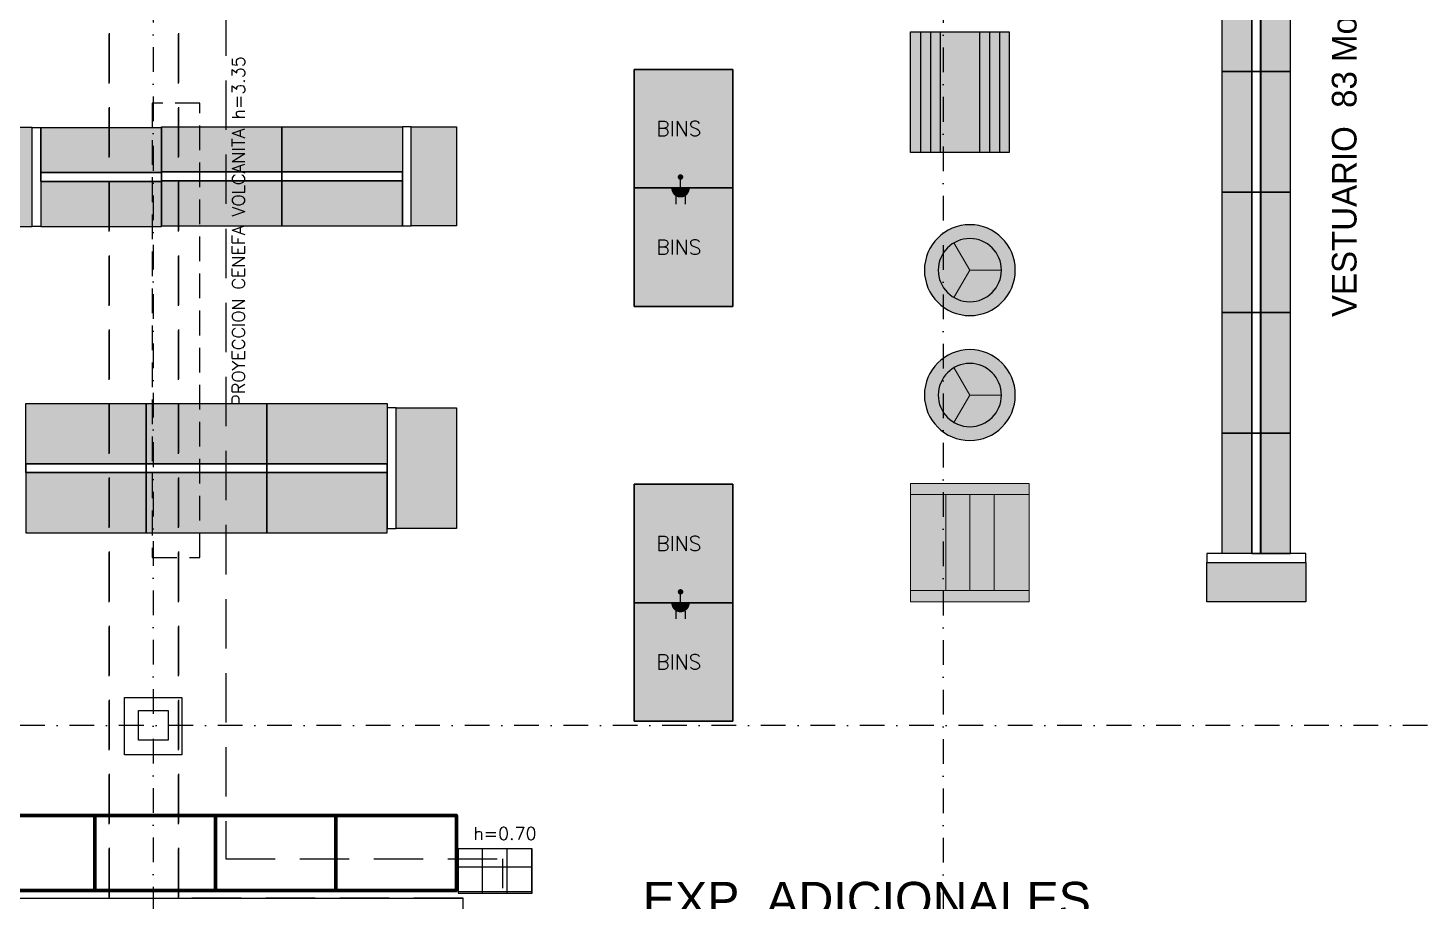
# Model space of a CAD drawing. Header units: millimetres. Extents: x 340 to 1003762, y 22 to 362022.
# Drawn here: x 570951 to 585060, y 249279 to 258121 of the extents above; entities that cross this region are included whole.
import ezdxf
from ezdxf.enums import TextEntityAlignment as Align

# ---------------------------------------------------------------- set-up
doc = ezdxf.new("R2010")
doc.units = ezdxf.units.MM
for name, pattern in [('LSBB_P_002 - PLANTA 1° NIVEL SALA DE VENTAS$0$CENTER2', [1.125, 0.75, -0.125, 0.125, -0.125]), ('LSBB_P_002 - PLANTA 1° NIVEL SALA DE VENTAS$0$DASHDOT2', [0.5, 0.25, -0.125, 0, -0.125]), ('LSBB_P_002 - PLANTA 1° NIVEL SALA DE VENTAS$0$HIDDEN', [0.375, 0.25, -0.125]), ('LSBB_P_002 - PLANTA 1° NIVEL SALA DE VENTAS$0$HIDDEN2', [0.1875, 0.125, -0.0625]), ('LSBB_P_002 - PLANTA 1° NIVEL SALA DE VENTAS$0$LVIÑ-A-002_REV P_ SALA DE VENTAS  (14_02_14)$0$CONTINUOS', [0])]:
    doc.linetypes.add(name, pattern=pattern)
for name, color, linetype in [('A-DEMOLICION SV', 40, 'Continuous'), ('LSBB_P_002 - PLANTA 1° NIVEL SALA DE VENTAS$0$A-GONDOLAS', 1, 'Continuous'), ('LSBB_P_002 - PLANTA 1° NIVEL SALA DE VENTAS$0$A-LAYOUT', 7, 'Continuous'), ('LSBB_P_002 - PLANTA 1° NIVEL SALA DE VENTAS$0$A-SALA-HATCH-ELECTRO', 154, 'Continuous'), ('LSBB_P_002 - PLANTA 1° NIVEL SALA DE VENTAS$0$A-SALA-MUEB-ESPC', 1, 'Continuous'), ('LSBB_P_002 - PLANTA 1° NIVEL SALA DE VENTAS$0$A-TEXTO SV', 2, 'LSBB_P_002 - PLANTA 1° NIVEL SALA DE VENTAS$0$DASHDOT2'), ('LSBB_P_002 - PLANTA 1° NIVEL SALA DE VENTAS$0$A-Textos', 2, 'Continuous'), ('LSBB_P_002 - PLANTA 1° NIVEL SALA DE VENTAS$0$CENEFA', 6, 'LSBB_P_002 - PLANTA 1° NIVEL SALA DE VENTAS$0$HIDDEN'), ('LSBB_P_002 - PLANTA 1° NIVEL SALA DE VENTAS$0$EJES', 8, 'LSBB_P_002 - PLANTA 1° NIVEL SALA DE VENTAS$0$DASHDOT2'), ('LSBB_P_002 - PLANTA 1° NIVEL SALA DE VENTAS$0$ESTRUCTURA', 5, 'Continuous'), ('LSBB_P_002 - PLANTA 1° NIVEL SALA DE VENTAS$0$FARMACIA', 4, 'Continuous'), ('LSBB_P_002 - PLANTA 1° NIVEL SALA DE VENTAS$0$LAYOUT$0$A-GONDOLAS DELGADO', 8, 'Continuous'), ('LSBB_P_002 - PLANTA 1° NIVEL SALA DE VENTAS$0$LAYOUT$0$A-ILUMINACION_ENCHUFE', 2, 'Continuous'), ('LSBB_P_002 - PLANTA 1° NIVEL SALA DE VENTAS$0$LAYOUT$0$A-SALA-HATCH-CAMPAÑA', 252, 'Continuous'), ('LSBB_P_002 - PLANTA 1° NIVEL SALA DE VENTAS$0$LETREROSEXTERIORES', 4, 'Continuous'), ('LSBB_P_002 - PLANTA 1° NIVEL SALA DE VENTAS$0$LINEA', 250, 'Continuous'), ('LSBB_P_002 - PLANTA 1° NIVEL SALA DE VENTAS$0$LINEAS050', 4, 'Continuous'), ('LSBB_P_002 - PLANTA 1° NIVEL SALA DE VENTAS$0$MUEBLE', 8, 'Continuous'), ('LSBB_P_002 - PLANTA 1° NIVEL SALA DE VENTAS$0$MUEBLES', 8, 'Continuous'), ('LSBB_P_002 - PLANTA 1° NIVEL SALA DE VENTAS$0$PROYECCIONES', 6, 'LSBB_P_002 - PLANTA 1° NIVEL SALA DE VENTAS$0$HIDDEN'), ('LSBB_P_002 - PLANTA 1° NIVEL SALA DE VENTAS$0$PUERTAS', 2, 'Continuous'), ('LSBB_P_002 - PLANTA 1° NIVEL SALA DE VENTAS$0$TABIQUE', 3, 'Continuous'), ('LSBB_P_002 - PLANTA 1° NIVEL SALA DE VENTAS$0$TEXTO LAYOUT', 2, 'Continuous'), ('LSBB_P_002 - PLANTA 1° NIVEL SALA DE VENTAS$0$TEXTOS', 7, 'Continuous'), ('LSBB_P_002 - PLANTA 1° NIVEL SALA DE VENTAS$0$VENT', 5, 'Continuous'), ('LSBB_P_002 - PLANTA 1° NIVEL SALA DE VENTAS$0$ZOCALOS-HORM', 8, 'Continuous')]:
    doc.layers.add(name, color=color, linetype=linetype)
doc.layers.add('LSBB_P_002 - PLANTA 1° NIVEL SALA DE VENTAS$0$A-SALA-HATCH-VESTUARIO', color=7, linetype='Continuous', true_color=0x7a005c)
doc.styles.add('LSBB_P_002 - PLANTA 1° NIVEL SALA DE VENTAS$0$ARQ', font='arial.ttf')
doc.styles.add('LSBB_P_002 - PLANTA 1° NIVEL SALA DE VENTAS$0$LAYOUT$0$ARQ', font='SIMPLEX.shx')
doc.styles.add('LSBB_P_002 - PLANTA 1° NIVEL SALA DE VENTAS$0$R020', font='ROMANS.SHX', dxfattribs={"width": 0.8})
doc.styles.add('LSBB_P_002 - PLANTA 1° NIVEL SALA DE VENTAS$0$REF-LAYOUT N+0.00 E 03$0$REF-LAYOUT N+0.00 E 02$0$Walmart_CENTURY GOTHIC', font='GOTHIC.TTF')
doc.styles.add('LSBB_P_002 - PLANTA 1° NIVEL SALA DE VENTAS$0$REF-LAYOUT-19$0$REF-LAYOUT-13$0$ROMANS', font='romans', dxfattribs={"height": 52})
doc.styles.add('LSBB_P_002 - PLANTA 1° NIVEL SALA DE VENTAS$0$ROMANS', font='romans')

# ---------------------------------------------------------------- blocks, each defined once
blk = doc.blocks.new('LSBB_P_002 - PLANTA 1° NIVEL SALA DE VENTAS$0$Fasa Propuesta')
at = {"color": 4}
blk.add_line((-9.799, -4.823), (-7.812, -4.823), dxfattribs=at)
at = {"color": 2}
for p, q in [((-3.05, -5.15), (-3.05, -5.45)), ((-3.03, -5.15), (-3.03, -5.45))]:
    blk.add_line(p, q, dxfattribs=at)
at = {"color": 4}
blk.add_lwpolyline([(-9.685, -4.711), (-9.799, -4.823), (-9.687, -4.937)], dxfattribs=at)
at = {"color": 2}
for points in [[(-5.208, -5.171), (-3.064, -5.171), (-3.064, -5.228), (-5.208, -5.228)], [(-5.208, -5.235), (-3.064, -5.235), (-3.064, -5.291), (-5.208, -5.291)], [(-5.208, -5.298), (-3.064, -5.298), (-3.064, -5.354), (-5.208, -5.354)]]:
    blk.add_lwpolyline(points, close=True, dxfattribs=at)
at = {"layer": 'LSBB_P_002 - PLANTA 1° NIVEL SALA DE VENTAS$0$CENEFA', "linetype": 'LSBB_P_002 - PLANTA 1° NIVEL SALA DE VENTAS$0$HIDDEN', "ltscale": 0.5}
blk.add_line((-2.879, -4.047), (-2.879, -5.05), dxfattribs=at)
at = {"layer": 'LSBB_P_002 - PLANTA 1° NIVEL SALA DE VENTAS$0$FARMACIA', "color": 8, "linetype": 'LSBB_P_002 - PLANTA 1° NIVEL SALA DE VENTAS$0$HIDDEN', "ltscale": 0.3}
for p, q in [((-1.158, -2.4), (-1.158, -3.309)), ((-0.158, -2.4), (-1.158, -2.4)), ((-0.158, -2.4), (-0.158, -3.617)), ((-0.158, -2.65), (-1.158, -2.65)), ((-0.158, -2.9), (-1.158, -2.9)), ((-0.158, -3.15), (-1.158, -3.15)), ((-1.098, -3.4), (-1.158, -3.4)), ((-0.158, -3.4), (-0.863, -3.4))]:
    blk.add_line(p, q, dxfattribs=at)
at = {"layer": 'LSBB_P_002 - PLANTA 1° NIVEL SALA DE VENTAS$0$FARMACIA', "linetype": 'Continuous'}
for p, q in [((-2.258, -3.15), (-1.258, -3.15)), ((-2.258, -5.05), (-2.258, -3.15)), ((-1.258, -3.15), (-1.258, -4.15)), ((-1.158, -3.382), (-1.158, -4.15)), ((-2.258, -3.4), (-1.258, -3.4)), ((-2.258, -3.65), (-1.258, -3.65)), ((-0.287, -3.65), (-1.158, -3.65)), ((-0.158, -3.69), (-0.158, -5.05)), ((-2.258, -3.9), (-1.258, -3.9)), ((-0.158, -3.9), (-1.158, -3.9)), ((-2.258, -4.15), (-1.206, -4.15)), ((-0.158, -4.15), (-1.206, -4.15)), ((-0.158, -5.05), (-2.258, -5.05))]:
    blk.add_line(p, q, dxfattribs=at)
for points in [[(-1.758, -3.15), (-1.758, -4.623), (-0.665, -4.623), (-0.665, -3.986)], [(-1.246, -3.282), (-0.043, -3.653)], [(-1.241, -3.356), (-0.057, -3.721)], [(-0.665, -3.986), (-0.912, -4.111)], [(-0.665, -3.986), (-0.415, -4.111)], [(-1.206, -4.15), (-2.258, -5.05)], [(-1.206, -4.15), (-0.158, -5.05)], [(-1.206, -4.15), (-1.206, -5.05)]]:
    blk.add_lwpolyline(points, dxfattribs=at)
at = {"layer": 'LSBB_P_002 - PLANTA 1° NIVEL SALA DE VENTAS$0$LETREROSEXTERIORES', "color": 8, "linetype": 'LSBB_P_002 - PLANTA 1° NIVEL SALA DE VENTAS$0$HIDDEN2', "ltscale": 0.4}
for p, q in [((-12.92, -1.853), (-13.12, -1.853)), ((-13.12, -1.853), (-13.12, -5.75)), ((-3.03, -5.45), (-2.79, -5.45)), ((-12.92, -5.55), (-13.12, -5.75)), ((-5.25, -5.55), (-5.25, -5.75)), ((-2.72, -5.55), (-3.03, -5.55)), ((-5.25, -5.75), (-13.12, -5.75))]:
    blk.add_line(p, q, dxfattribs=at)
at = {"layer": 'LSBB_P_002 - PLANTA 1° NIVEL SALA DE VENTAS$0$LINEA'}
for p, q in [((-4.855, -0.25), (-4.855, 0)), ((-5.15, -3.15), (-5.15, -2.25)), ((-5.25, -3.15), (-5.15, -3.15)), ((-2.529, -3.15), (-3.529, -3.15)), ((-3.529, -3.15), (-3.529, -3.45)), ((-4.4, -3.45), (-5.15, -3.45))]:
    blk.add_line(p, q, dxfattribs=at)
blk.add_arc((-5.129, -3.525), 0.729, 273.1402, 1.9642, dxfattribs=at)
at = {"layer": 'LSBB_P_002 - PLANTA 1° NIVEL SALA DE VENTAS$0$MUEBLE', "color": 4}
for p, q in [((-6.529, 0), (-12.529, 0)), ((-12.529, -0.25), (-12.529, 0)), ((-12.529, -1.15), (-12.529, 0)), ((-5.449, 0), (-6.529, 0))]:
    blk.add_line(p, q, dxfattribs=at)
at = {"layer": 'LSBB_P_002 - PLANTA 1° NIVEL SALA DE VENTAS$0$MUEBLE', "color": 4, "linetype": 'LSBB_P_002 - PLANTA 1° NIVEL SALA DE VENTAS$0$HIDDEN', "ltscale": 0.5}
blk.add_line((-5.555, 0), (-4.855, 0), dxfattribs=at)
at = {"layer": 'LSBB_P_002 - PLANTA 1° NIVEL SALA DE VENTAS$0$MUEBLES', "color": 4}
for p, q in [((-1.529, -0.4), (-0.4, -0.4)), ((-1.529, -0.4), (-1.529, -2.15)), ((-0.4, -3.543), (-0.4, -0.4)), ((-1.929, -2.15), (-1.529, -2.15))]:
    blk.add_line(p, q, dxfattribs=at)
at = {"layer": 'LSBB_P_002 - PLANTA 1° NIVEL SALA DE VENTAS$0$PROYECCIONES', "color": 6, "linetype": 'LSBB_P_002 - PLANTA 1° NIVEL SALA DE VENTAS$0$HIDDEN2', "ltscale": 0.4}
for p, q in [((-12.92, -1.85), (-12.92, -5.55)), ((-12.92, -4.012), (-12.92, -1.85)), ((-12.821, -3.998), (-12.821, -1.85)), ((-5.25, -5.15), (-11.52, -5.15)), ((-5.25, -5.55), (-12.92, -5.55))]:
    blk.add_line(p, q, dxfattribs=at)
at = {"layer": 'LSBB_P_002 - PLANTA 1° NIVEL SALA DE VENTAS$0$PROYECCIONES', "linetype": 'LSBB_P_002 - PLANTA 1° NIVEL SALA DE VENTAS$0$HIDDEN2', "ltscale": 0.4}
for p, q in [((-11.543, -5.171), (-9.425, -5.171)), ((-9.425, -5.171), (-9.425, -5.228)), ((-9.425, -5.228), (-11.543, -5.228)), ((-9.475, -5.23), (-7.325, -5.23)), ((-9.475, -5.287), (-9.475, -5.23)), ((-7.325, -5.287), (-9.475, -5.287)), ((-7.375, -5.29), (-5.225, -5.29)), ((-7.375, -5.347), (-7.375, -5.29)), ((-5.225, -5.347), (-7.375, -5.347)), ((-7.325, -5.23), (-7.325, -5.287)), ((-5.225, -5.29), (-5.225, -5.347))]:
    blk.add_line(p, q, dxfattribs=at)
at = {"layer": 'LSBB_P_002 - PLANTA 1° NIVEL SALA DE VENTAS$0$PROYECCIONES', "linetype": 'LSBB_P_002 - PLANTA 1° NIVEL SALA DE VENTAS$0$CENTER2', "ltscale": 5}
blk.add_line((-3.13, -5.2), (-11.52, -5.2), dxfattribs=at)
at = {"layer": 'LSBB_P_002 - PLANTA 1° NIVEL SALA DE VENTAS$0$PROYECCIONES', "color": 6, "linetype": 'LSBB_P_002 - PLANTA 1° NIVEL SALA DE VENTAS$0$HIDDEN2', "ltscale": 0.4}
for radius, start, end in [(1.32, 183.6517, 267.7788), (1.22, 183.1306, 267.7077)]:
    blk.add_arc((-11.603, -3.93), radius, start, end, dxfattribs=at)
at = {"layer": 'LSBB_P_002 - PLANTA 1° NIVEL SALA DE VENTAS$0$PUERTAS', "color": 2}
for points in [[(-3.282, -0.872), (-3.282, -1.467), (-3.242, -1.467), (-3.242, -0.872)], [(-3.076, -0.872), (-3.076, -1.467), (-3.116, -1.467), (-3.116, -0.872)], [(-5.089, -4.253), (-5.089, -3.525), (-5.129, -3.525), (-5.129, -4.253)]]:
    blk.add_lwpolyline(points, close=True, dxfattribs=at)
at = {"layer": 'LSBB_P_002 - PLANTA 1° NIVEL SALA DE VENTAS$0$PUERTAS'}
for points in [[(-5.213, -2.3), (-6.113, -2.3), (-6.113, -2.25), (-5.213, -2.25), (-5.213, -2.3)], [(-2.419, -2.3), (-1.519, -2.3), (-1.519, -2.25), (-2.419, -2.25), (-2.419, -2.3)]]:
    blk.add_lwpolyline(points, dxfattribs=at)
at = {"layer": 'LSBB_P_002 - PLANTA 1° NIVEL SALA DE VENTAS$0$PUERTAS', "color": 9}
for centre, start, end in [((-3.272, -1.423), 88.9588, 182.0029), ((-3.086, -1.423), 357.9971, 91.0412)]:
    blk.add_arc(centre, 0.55, start, end, dxfattribs=at)
at = {"layer": 'LSBB_P_002 - PLANTA 1° NIVEL SALA DE VENTAS$0$PUERTAS', "color": 4, "linetype": 'LSBB_P_002 - PLANTA 1° NIVEL SALA DE VENTAS$0$HIDDEN'}
for centre, start, end in [((-5.213, -2.25), 180.0027, 270.6557), ((-2.419, -2.25), 269.3443, 359.9973)]:
    blk.add_arc(centre, 0.9, start, end, dxfattribs=at)
at = {"layer": 'LSBB_P_002 - PLANTA 1° NIVEL SALA DE VENTAS$0$TABIQUE'}
for p, q in [((-12.92, -0.976), (-12.92, 1.67)), ((-12.82, -0.976), (-12.82, 1.67)), ((-12.82, 0), (0, 0)), ((-4.429, -2.15), (-4.429, 0)), ((-4.329, 0), (-3.269, 0)), ((-4.329, 0), (-4.329, -1.4)), ((-3.229, 0), (-3.229, -2.25)), ((-3.129, 0), (-2.069, 0)), ((-3.129, 0), (-3.129, -2.25)), ((-2.029, 0), (-2.029, -1.4)), ((0, -5.05), (0, 0)), ((-1.929, 0), (-1.929, -2.25)), ((-12.92, -1.85), (-12.92, -0.976)), ((-12.82, -1.15), (-12.82, -0.976)), ((-12.529, -1.15), (-12.82, -1.15)), ((-12.62, -1.25), (-12.82, -1.25)), ((-12.82, -1.75), (-12.82, -1.25)), ((-12.62, -1.75), (-12.62, -1.25)), ((-12.52, -1.85), (-12.529, -1.15)), ((-4.329, -1.4), (-3.829, -1.4)), ((-3.829, -1.4), (-3.829, -1.5)), ((-2.529, -1.4), (-2.029, -1.4)), ((-2.529, -1.4), (-2.529, -1.5)), ((-4.329, -1.5), (-3.829, -1.5)), ((-4.329, -1.5), (-4.329, -2.15)), ((-3.229, -1.5), (-3.129, -1.5)), ((-2.529, -1.5), (-2.029, -1.5)), ((-2.029, -1.5), (-2.029, -2.15)), ((-12.62, -1.75), (-12.82, -1.75)), ((-6.229, -2.25), (-6.229, -1.697)), ((-6.129, -1.697), (-6.229, -1.697)), ((-6.129, -2.15), (-6.129, -1.697)), ((-12.52, -1.85), (-12.92, -1.85)), ((-12.89, -1.9), (-12.89, -1.85)), ((-12.851, -1.9), (-12.89, -1.9)), ((-12.851, -1.9), (-12.851, -1.85)), ((-6.229, -2.25), (-4.329, -2.25)), ((-6.129, -2.15), (-4.429, -2.15)), ((-4.329, -2.15), (-3.829, -2.15)), ((-4.329, -2.25), (-3.829, -2.25)), ((-3.829, -2.15), (-3.829, -2.25)), ((-3.229, -2.25), (-3.129, -2.25)), ((-2.529, -2.15), (-2.029, -2.15)), ((-2.529, -2.15), (-2.529, -2.25)), ((-2.529, -2.25), (-1.929, -2.25)), ((-5.25, -4.7), (-5.25, -3.15)), ((-5.15, -4.7), (-5.15, -3.15)), ((-2.529, -3.15), (-2.529, -3.45)), ((-2.429, -3.15), (-2.529, -3.15)), ((-2.429, -3.15), (-2.429, -5.05)), ((-4.4, -3.55), (-4.4, -3.45)), ((-4.4, -3.45), (-2.529, -3.45)), ((-4.4, -3.55), (-2.529, -3.55)), ((-2.529, -3.55), (-2.529, -5.05)), ((-5.15, -4.7), (-5.25, -4.7)), ((-5.25, -4.7), (-5.25, -5.05)), ((-5.15, -4.7), (-5.15, -5.05)), ((-5.25, -5.05), (-5.25, -5.15)), ((-3.13, -5.05), (-5.15, -5.05)), ((-3.13, -5.05), (0, -5.05)), ((-2.69, -5.55), (-2.69, -5.05)), ((-11.653, -5.15), (-11.653, -5.25)), ((-11.653, -5.15), (-11.553, -5.15)), ((-11.553, -5.15), (-11.553, -5.25)), ((-3.03, -5.15), (-5.25, -5.15)), ((-2.59, -5.11), (0.007, -5.11)), ((-2.59, -5.55), (-2.59, -5.11)), ((-11.653, -5.25), (-11.553, -5.25)), ((-3.03, -5.45), (-5.25, -5.45)), ((-5.25, -5.45), (-5.25, -5.55)), ((-3.03, -5.45), (-3.03, -5.55)), ((-3.03, -5.55), (-5.25, -5.55)), ((-2.69, -5.55), (-2.59, -5.55))]:
    blk.add_line(p, q, dxfattribs=at)
at = {"layer": 'LSBB_P_002 - PLANTA 1° NIVEL SALA DE VENTAS$0$VENT', "color": 8}
for p, q in [((-12.938, -1.861), (-13.02, -1.909)), ((-13.02, -4.016), (-13.02, -1.909)), ((-12.933, -1.886), (-12.99, -1.92)), ((-12.99, -4.015), (-12.99, -1.92)), ((-12.89, -4.012), (-12.89, -1.9)), ((-12.875, -4.012), (-12.875, -1.9)), ((-12.865, -4.012), (-12.865, -1.9)), ((-12.851, -3.998), (-12.851, -1.9)), ((-12.808, -1.886), (-12.751, -1.92)), ((-12.802, -1.861), (-12.721, -1.909)), ((-12.751, -3.998), (-12.751, -1.92)), ((-12.721, -3.998), (-12.721, -1.909)), ((-11.666, -5.133), (-11.7, -5.076)), ((-11.64, -5.128), (-11.688, -5.047)), ((-11.668, -5.258), (-11.72, -5.315)), ((-11.649, -5.275), (-11.714, -5.346))]:
    blk.add_line(p, q, dxfattribs=at)
for centre, radius, start, end in [((-12.936, -1.874), 0.0131, 284.5829, 99.5163), ((-12.805, -1.874), 0.0131, 80.4837, 255.4171), ((-11.603, -3.93), 1.42, 183.4805, 265.5075), ((-11.603, -3.93), 1.39, 183.5178, 265.169), ((-11.603, -3.93), 1.29, 183.6517, 267.7788), ((-11.603, -3.93), 1.275, 183.6947, 267.76), ((-11.603, -3.93), 1.265, 183.7239, 267.7511), ((-11.603, -3.93), 1.25, 183.1306, 267.7077), ((-11.603, -3.93), 1.15, 183.1306, 265.1549), ((-11.603, -3.93), 1.12, 183.1306, 265.6309), ((-11.653, -5.13), 0.0131, 194.5829, 9.5163), ((-11.659, -5.266), 0.0125, 317.3711, 137.3711)]:
    blk.add_arc(centre, radius, start, end, dxfattribs=at)
at = {"color": 4, "style": 'LSBB_P_002 - PLANTA 1° NIVEL SALA DE VENTAS$0$R020', "width": 0.8}
blk.add_text('puerta corredera colgante', height=0.1, rotation=0.0042, dxfattribs=at).set_placement((-9.521, -4.721))
at = {"layer": 'LSBB_P_002 - PLANTA 1° NIVEL SALA DE VENTAS$0$FARMACIA', "linetype": 'Continuous', "style": 'LSBB_P_002 - PLANTA 1° NIVEL SALA DE VENTAS$0$R020', "width": 0.75}
for s, p in [('1', (-2.171, -3.327)), ('2', (-2.171, -3.577)), ('3', (-2.171, -3.827)), ('10', (-0.303, -3.817)), ('4', (-2.171, -4.077)), ('9', (-0.303, -4.064)), ('8', (-0.303, -4.313)), ('5', (-2.171, -4.327)), ('6', (-1.344, -4.444)), ('7', (-1.129, -4.444))]:
    blk.add_text(s, height=0.09, dxfattribs=at).set_placement(p)
at = {"layer": 'LSBB_P_002 - PLANTA 1° NIVEL SALA DE VENTAS$0$LINEAS050', "color": 4, "style": 'LSBB_P_002 - PLANTA 1° NIVEL SALA DE VENTAS$0$R020', "width": 0.8}
for s, p in [('BAÑO 1', (-4.148, -0.722)), ('BAÑO 2', (-3.066, -0.722))]:
    blk.add_text(s, height=0.15, rotation=359.9958, dxfattribs=at).set_placement(p)
at = {"layer": 'LSBB_P_002 - PLANTA 1° NIVEL SALA DE VENTAS$0$TEXTOS', "color": 3, "linetype": 'Continuous', "style": 'LSBB_P_002 - PLANTA 1° NIVEL SALA DE VENTAS$0$ROMANS'}
blk.add_text('BODEGA', height=0.15, dxfattribs=at).set_placement((-1.395, -1.617))
at = {"layer": 'LSBB_P_002 - PLANTA 1° NIVEL SALA DE VENTAS$0$TEXTOS', "color": 4, "linetype": 'Continuous', "style": 'LSBB_P_002 - PLANTA 1° NIVEL SALA DE VENTAS$0$ROMANS'}
blk.add_text('TDA', height=0.1125, rotation=180, dxfattribs=at).set_placement((-2.86, -3.233))
blk = doc.blocks.new('LSBB_P_002 - PLANTA 1° NIVEL SALA DE VENTAS$0$REF-LAYOUT N+0.00 E 03$0$REF-LAYOUT N+0.00 E 02$0$G. 122x61')
h = blk.add_hatch(color=256)
h.dxf.hatch_style = 1
h.paths.add_polyline_path([(0, 0), (0, -61), (122, -61), (122, 0)])
at = {"layer": 'LSBB_P_002 - PLANTA 1° NIVEL SALA DE VENTAS$0$A-GONDOLAS'}
for points in [[(0, 0), (0, 9), (122, 9), (122, 0)], [(0, 0), (0, -61), (122, -61), (122, 0)]]:
    blk.add_lwpolyline(points, close=True, dxfattribs=at)
blk = doc.blocks.new('LSBB_P_002 - PLANTA 1° NIVEL SALA DE VENTAS$0$REF-LAYOUT N+0.00 E 03$0$REF-LAYOUT N+0.00 E 02$0$G. 100x45.72')
at = {"ltscale": 3}
blk.add_hatch(color=0, dxfattribs=at).paths.add_polyline_path([(0, 0), (0, -45.7), (100, -45.7), (100, 0)])
at = {"layer": 'LSBB_P_002 - PLANTA 1° NIVEL SALA DE VENTAS$0$A-GONDOLAS', "ltscale": 3}
for points in [[(100, 9), (0, 9), (0, 0), (100, 0), (100, 9)], [(100, -45.7), (0, -45.7), (0, 0), (100, 0), (100, -45.7)]]:
    blk.add_lwpolyline(points, dxfattribs=at)
blk = doc.blocks.new('LSBB_P_002 - PLANTA 1° NIVEL SALA DE VENTAS$0$REF-LAYOUT N+0.00 E 03$0$REF-LAYOUT N+0.00 E 02$0$G. 122x45.72')
at = {"ltscale": 3}
blk.add_hatch(color=0, dxfattribs=at).paths.add_polyline_path([(0, -45.72), (122, -45.72), (122, 0), (0, 0)])
at = {"layer": 'LSBB_P_002 - PLANTA 1° NIVEL SALA DE VENTAS$0$A-GONDOLAS', "ltscale": 3}
for points in [[(0, 9), (122, 9), (122, 0), (0, 0), (0, 9)], [(0, -45.72), (122, -45.72), (122, 0), (0, 0), (0, -45.72)]]:
    blk.add_lwpolyline(points, dxfattribs=at)
blk = doc.blocks.new('LSBB_P_002 - PLANTA 1° NIVEL SALA DE VENTAS$0$LAYOUT$0$REF-LAYOUT N+0.00 E 02$0$1301_plate_1$0$enchufe triple piso')
for p, q in [((2.47, 0), (0, 0)), ((4.2, 1), (5.92, 1)), ((4.2, -1), (5.92, -1))]:
    blk.add_line(p, q)
at = {"const_width": 0.56}
blk.add_lwpolyline([(0, 0.32, 1), (0, -0.32, 1)], format="xyb", close=True, dxfattribs=at)
at = {"const_width": 2}
blk.add_lwpolyline([(2.47, -1, 0.414214), (3.47, 0, 0.414214), (2.47, 1, 1)], format="xyb", dxfattribs=at)
blk = doc.blocks.new('LSBB_P_002 - PLANTA 1° NIVEL SALA DE VENTAS$0$REF-LAYOUT N+0.00 E 03$0$REF-LAYOUT N+0.00 E 02$0$MUEBLE RED')
h = blk.add_hatch(color=256)
h.dxf.hatch_style = 1
edge = h.paths.add_edge_path()
edge.add_arc((5931.396, -1898.825), 0.46, 0, 360)
at = {"layer": 'LSBB_P_002 - PLANTA 1° NIVEL SALA DE VENTAS$0$A-SALA-MUEB-ESPC', "lineweight": 20}
for q in [(5931.235, -1898.547), (5931.235, -1899.103), (5931.719, -1898.825)]:
    blk.add_line((5931.396, -1898.825), q, dxfattribs=at)
at = {"layer": 'LSBB_P_002 - PLANTA 1° NIVEL SALA DE VENTAS$0$A-SALA-MUEB-ESPC'}
for radius in [0.46, 0.32]:
    blk.add_circle((5931.396, -1898.825), radius, dxfattribs=at)
blk = doc.blocks.new('LSBB_P_002 - PLANTA 1° NIVEL SALA DE VENTAS$0$REF-LAYOUT N+0.00 E 03$0$REF-LAYOUT N+0.00 E 02$0$MUEBLE ESPECIAL VESTU')
h = blk.add_hatch(color=256)
h.dxf.hatch_style = 1
h.paths.add_polyline_path([(1.2, 0), (0, 0), (0, 1.2), (1.2, 1.2)])
at = {"layer": 'LSBB_P_002 - PLANTA 1° NIVEL SALA DE VENTAS$0$A-SALA-MUEB-ESPC', "lineweight": 20}
for p, q in [((0, 1.2), (1.2, 1.2)), ((0, 0), (0, 1.2)), ((0.112, 1.2), (0.112, 0)), ((1.085, 1.2), (1.085, 0)), ((1.2, 1.2), (1.2, 0)), ((1.083, 0.842), (0.112, 0.842)), ((0.115, 0.842), (1.085, 0.842)), ((1.083, 0.6), (0.112, 0.6)), ((0.112, 0.355), (1.083, 0.355)), ((0, 0), (1.2, 0))]:
    blk.add_line(p, q, dxfattribs=at)
blk = doc.blocks.new('LSBB_P_002 - PLANTA 1° NIVEL SALA DE VENTAS$0$G. 122 x 30')
at = {"linetype": 'LSBB_P_002 - PLANTA 1° NIVEL SALA DE VENTAS$0$LVIÑ-A-002_REV P_ SALA DE VENTAS  (14_02_14)$0$CONTINUOS'}
h = blk.add_hatch(color=256, dxfattribs=at)
h.dxf.hatch_style = 1
h.paths.add_polyline_path([(1362.274, -238.496), (1362.274, -238.796), (1363.494, -238.796), (1363.494, -238.496)])
at = {"layer": 'LSBB_P_002 - PLANTA 1° NIVEL SALA DE VENTAS$0$A-GONDOLAS'}
for points in [[(1362.274, -238.496), (1362.274, -238.406), (1363.494, -238.406), (1363.494, -238.496)], [(1362.274, -238.496), (1362.274, -238.796), (1363.494, -238.796), (1363.494, -238.496)]]:
    blk.add_lwpolyline(points, close=True, dxfattribs=at)
blk = doc.blocks.new('LSBB_P_002 - PLANTA 1° NIVEL SALA DE VENTAS$0$c. 100x44')
at = {"linetype": 'LSBB_P_002 - PLANTA 1° NIVEL SALA DE VENTAS$0$LVIÑ-A-002_REV P_ SALA DE VENTAS  (14_02_14)$0$CONTINUOS'}
h = blk.add_hatch(color=256, dxfattribs=at)
h.dxf.hatch_style = 1
h.paths.add_polyline_path([(1372.717, -254.696), (1372.717, -253.696), (1372.317, -253.696), (1372.317, -254.696)])
at = {"layer": 'LSBB_P_002 - PLANTA 1° NIVEL SALA DE VENTAS$0$A-GONDOLAS'}
for points in [[(1372.227, -254.696), (1372.227, -253.696), (1372.317, -253.696), (1372.317, -254.696)], [(1372.717, -254.696), (1372.717, -253.696), (1372.317, -253.696), (1372.317, -254.696)]]:
    blk.add_lwpolyline(points, close=True, dxfattribs=at)
blk = doc.blocks.new('LSBB_P_002 - PLANTA 1° NIVEL SALA DE VENTAS$0$REF-LAYOUT N+0.00 E 03$0$REF-LAYOUT N+0.00 E 02$0$MUEBLE ESPECIAL VEST 1')
h = blk.add_hatch(color=256)
h.dxf.hatch_style = 1
h.paths.add_polyline_path([(0.999, 0), (0, 0), (0, 1.221), (0.999, 1.221)])
at = {"layer": 'LSBB_P_002 - PLANTA 1° NIVEL SALA DE VENTAS$0$A-SALA-MUEB-ESPC'}
for p, q in [((0, 1.221), (0.1, 1.221)), ((0.1, 1.221), (0.1, 0.001)), ((0.1, 1.221), (0.2, 1.221)), ((0.2, 1.221), (0.2, 0.001)), ((0.2, 1.221), (0.3, 1.221)), ((0.3, 1.221), (0.3, 0.001)), ((0.699, 1.221), (0.699, 0.001)), ((0.699, 1.221), (0.799, 1.221)), ((0.799, 1.221), (0.799, 0.001)), ((0.799, 1.221), (0.899, 1.221)), ((0.899, 1.221), (0.899, 0.001)), ((0.899, 1.221), (0.999, 1.221))]:
    blk.add_line(p, q, dxfattribs=at)
blk.add_lwpolyline([(0, 1.221), (0.999, 1.221), (0.999, 0), (0, 0)], close=True, dxfattribs=at)
blk = doc.blocks.new('LSBB_P_002 - PLANTA 1° NIVEL SALA DE VENTAS$0$LAYOUT$0$BINS')
h = blk.add_hatch(color=256)
h.dxf.hatch_style = 1
h.paths.add_polyline_path([(6149.929, -1161.864), (6149.929, -1163.064), (6148.929, -1163.064), (6148.929, -1161.864)])
at = {"layer": 'LSBB_P_002 - PLANTA 1° NIVEL SALA DE VENTAS$0$A-SALA-MUEB-ESPC'}
blk.add_lwpolyline([(6149.929, -1161.864), (6149.929, -1163.064), (6148.929, -1163.064), (6148.929, -1161.864)], close=True, dxfattribs=at)
at = {"layer": 'LSBB_P_002 - PLANTA 1° NIVEL SALA DE VENTAS$0$A-SALA-MUEB-ESPC', "style": 'LSBB_P_002 - PLANTA 1° NIVEL SALA DE VENTAS$0$LAYOUT$0$ARQ'}
blk.add_text('BINS', height=0.15, rotation=180, dxfattribs=at).set_placement((6149.704, -1162.39))
blk = doc.blocks.new('LSBB_P_002 - PLANTA 1° NIVEL SALA DE VENTAS$0$SVLY')
at = {"layer": 'LSBB_P_002 - PLANTA 1° NIVEL SALA DE VENTAS$0$A-GONDOLAS'}
h = blk.add_hatch(dxfattribs=at)
h.set_pattern_fill('ANSI37', color=256, scale=2, angle=-45)
h.set_pattern_definition([(360, (724.8055, 1072.62763), (1e-16, 0.25), []), (90, (724.8055, 1072.62763), (-0.25, 1e-16), [])])
h.paths.add_polyline_path([(999.276, 263.918), (998.526, 263.918), (998.526, 263.468), (999.276, 263.468)])
at = {"layer": 'LSBB_P_002 - PLANTA 1° NIVEL SALA DE VENTAS$0$A-GONDOLAS', "lineweight": 70}
for points in [[(993.629, 264.256), (994.849, 264.256), (994.849, 263.496), (993.629, 263.496)], [(994.849, 264.256), (996.069, 264.256), (996.069, 263.496), (994.849, 263.496)], [(996.069, 264.256), (997.289, 264.256), (997.289, 263.496), (996.069, 263.496)], [(997.289, 264.256), (998.509, 264.256), (998.509, 263.496), (997.289, 263.496)]]:
    blk.add_lwpolyline(points, close=True, dxfattribs=at)
at = {"layer": 'LSBB_P_002 - PLANTA 1° NIVEL SALA DE VENTAS$0$A-GONDOLAS'}
blk.add_lwpolyline([(999.276, 263.918), (998.526, 263.918), (998.526, 263.468), (999.276, 263.468)], close=True, dxfattribs=at)
at = {"layer": 'LSBB_P_002 - PLANTA 1° NIVEL SALA DE VENTAS$0$CENEFA', "color": 7, "ltscale": 2}
blk.add_lwpolyline([(977.853, 296.926), (978.221, 293.099), (980.135, 273.214), (985.609, 273.214), (985.609, 263.416), (994.994, 263.416), (994.994, 296.926), (977.853, 296.926), (977.853, 296.926)], dxfattribs=at)
at = {"layer": 'LSBB_P_002 - PLANTA 1° NIVEL SALA DE VENTAS$0$ESTRUCTURA'}
for points in [[(995.589, 265.316), (995.589, 265.016), (995.289, 265.016), (995.289, 265.316)], [(995.589, 265.316), (995.589, 265.016), (995.289, 265.016), (995.289, 265.316)], [(995.289, 265.316), (995.589, 265.316), (995.589, 265.016), (995.289, 265.016)]]:
    blk.add_lwpolyline(points, close=True, dxfattribs=at)
at = {"layer": 'LSBB_P_002 - PLANTA 1° NIVEL SALA DE VENTAS$0$LAYOUT$0$A-GONDOLAS DELGADO'}
for points in [[(1001.309, 270.608), (1001.309, 271.808), (1000.309, 271.808), (1000.309, 270.608)], [(1001.309, 270.608), (1001.309, 271.808), (1000.309, 271.808), (1000.309, 270.608)], [(1001.309, 269.408), (1001.309, 270.608), (1000.309, 270.608), (1000.309, 269.408)], [(1001.309, 269.408), (1001.309, 270.608), (1000.309, 270.608), (1000.309, 269.408)], [(1001.309, 266.408), (1001.309, 267.608), (1000.309, 267.608), (1000.309, 266.408)], [(1001.309, 265.208), (1001.309, 266.408), (1000.309, 266.408), (1000.309, 265.208)], [(1001.309, 265.208), (1001.309, 266.408), (1000.309, 266.408), (1000.309, 265.208)]]:
    blk.add_lwpolyline(points, close=True, dxfattribs=at)
at = {"layer": 'LSBB_P_002 - PLANTA 1° NIVEL SALA DE VENTAS$0$A-SALA-HATCH-ELECTRO', "yscale": 0.01, "zscale": 0.01}
for name, p, xscale, rotation in [('LSBB_P_002 - PLANTA 1° NIVEL SALA DE VENTAS$0$REF-LAYOUT N+0.00 E 03$0$REF-LAYOUT N+0.00 E 02$0$G. 100x45.72', (994.212, 270.219), -0.01, 270), ('LSBB_P_002 - PLANTA 1° NIVEL SALA DE VENTAS$0$REF-LAYOUT N+0.00 E 03$0$REF-LAYOUT N+0.00 E 02$0$G. 122x45.72', (994.302, 270.764), -0.01, 180), ('LSBB_P_002 - PLANTA 1° NIVEL SALA DE VENTAS$0$REF-LAYOUT N+0.00 E 03$0$REF-LAYOUT N+0.00 E 02$0$G. 122x45.72', (995.522, 270.771), -0.01, 180), ('LSBB_P_002 - PLANTA 1° NIVEL SALA DE VENTAS$0$REF-LAYOUT N+0.00 E 03$0$REF-LAYOUT N+0.00 E 02$0$G. 122x45.72', (996.742, 270.771), -0.01, 180), ('LSBB_P_002 - PLANTA 1° NIVEL SALA DE VENTAS$0$REF-LAYOUT N+0.00 E 03$0$REF-LAYOUT N+0.00 E 02$0$G. 100x45.72', (998.052, 270.226), 0.01, 90), ('LSBB_P_002 - PLANTA 1° NIVEL SALA DE VENTAS$0$REF-LAYOUT N+0.00 E 03$0$REF-LAYOUT N+0.00 E 02$0$G. 122x61', (994.149, 267.816), -0.01, 180), ('LSBB_P_002 - PLANTA 1° NIVEL SALA DE VENTAS$0$REF-LAYOUT N+0.00 E 03$0$REF-LAYOUT N+0.00 E 02$0$G. 122x61', (995.369, 267.816), -0.01, 180), ('LSBB_P_002 - PLANTA 1° NIVEL SALA DE VENTAS$0$REF-LAYOUT N+0.00 E 03$0$REF-LAYOUT N+0.00 E 02$0$G. 122x61', (996.589, 267.816), -0.01, 180), ('LSBB_P_002 - PLANTA 1° NIVEL SALA DE VENTAS$0$REF-LAYOUT N+0.00 E 03$0$REF-LAYOUT N+0.00 E 02$0$G. 122x61', (997.899, 268.381), -0.01, 90)]:
    blk.add_blockref(name, p, dxfattribs=dict(at, xscale=xscale, rotation=rotation))
at = {"layer": 'LSBB_P_002 - PLANTA 1° NIVEL SALA DE VENTAS$0$A-SALA-HATCH-ELECTRO', "xscale": 0.01, "yscale": 0.01, "zscale": 0.01}
for name, p in [('LSBB_P_002 - PLANTA 1° NIVEL SALA DE VENTAS$0$REF-LAYOUT N+0.00 E 03$0$REF-LAYOUT N+0.00 E 02$0$G. 122x45.72', (994.302, 270.674)), ('LSBB_P_002 - PLANTA 1° NIVEL SALA DE VENTAS$0$REF-LAYOUT N+0.00 E 03$0$REF-LAYOUT N+0.00 E 02$0$G. 122x45.72', (995.522, 270.681)), ('LSBB_P_002 - PLANTA 1° NIVEL SALA DE VENTAS$0$REF-LAYOUT N+0.00 E 03$0$REF-LAYOUT N+0.00 E 02$0$G. 122x45.72', (996.742, 270.681)), ('LSBB_P_002 - PLANTA 1° NIVEL SALA DE VENTAS$0$REF-LAYOUT N+0.00 E 03$0$REF-LAYOUT N+0.00 E 02$0$G. 122x61', (994.149, 267.726)), ('LSBB_P_002 - PLANTA 1° NIVEL SALA DE VENTAS$0$REF-LAYOUT N+0.00 E 03$0$REF-LAYOUT N+0.00 E 02$0$G. 122x61', (995.369, 267.726)), ('LSBB_P_002 - PLANTA 1° NIVEL SALA DE VENTAS$0$REF-LAYOUT N+0.00 E 03$0$REF-LAYOUT N+0.00 E 02$0$G. 122x61', (996.589, 267.726))]:
    blk.add_blockref(name, p, dxfattribs=at)
at = {"layer": 'LSBB_P_002 - PLANTA 1° NIVEL SALA DE VENTAS$0$A-SALA-HATCH-VESTUARIO', "xscale": -1}
for name, p, rotation in [('LSBB_P_002 - PLANTA 1° NIVEL SALA DE VENTAS$0$G. 122 x 30', (1245.06, -1090.488), 270), ('LSBB_P_002 - PLANTA 1° NIVEL SALA DE VENTAS$0$G. 122 x 30', (1245.06, -1091.708), 270), ('LSBB_P_002 - PLANTA 1° NIVEL SALA DE VENTAS$0$G. 122 x 30', (1245.06, -1092.928), 270), ('LSBB_P_002 - PLANTA 1° NIVEL SALA DE VENTAS$0$REF-LAYOUT N+0.00 E 03$0$REF-LAYOUT N+0.00 E 02$0$MUEBLE RED', (-4927.687, -1629.049), 180), ('LSBB_P_002 - PLANTA 1° NIVEL SALA DE VENTAS$0$G. 122 x 30', (1245.06, -1094.148), 270), ('LSBB_P_002 - PLANTA 1° NIVEL SALA DE VENTAS$0$REF-LAYOUT N+0.00 E 03$0$REF-LAYOUT N+0.00 E 02$0$MUEBLE RED', (-4927.687, -1630.314), 180), ('LSBB_P_002 - PLANTA 1° NIVEL SALA DE VENTAS$0$G. 122 x 30', (1245.06, -1095.368), 270), ('LSBB_P_002 - PLANTA 1° NIVEL SALA DE VENTAS$0$c. 100x44', (752.414, 1639.134), 90)]:
    blk.add_blockref(name, p, dxfattribs=dict(at, rotation=rotation))
at = {"layer": 'LSBB_P_002 - PLANTA 1° NIVEL SALA DE VENTAS$0$A-SALA-HATCH-VESTUARIO', "rotation": 90}
for p in [(768.159, -1090.488), (768.159, -1091.708), (768.159, -1092.928), (768.159, -1094.148), (768.159, -1095.368)]:
    blk.add_blockref('LSBB_P_002 - PLANTA 1° NIVEL SALA DE VENTAS$0$G. 122 x 30', p, dxfattribs=at)
at = {"layer": 'LSBB_P_002 - PLANTA 1° NIVEL SALA DE VENTAS$0$A-SALA-HATCH-VESTUARIO', "ltscale": 0.5}
blk.add_blockref('LSBB_P_002 - PLANTA 1° NIVEL SALA DE VENTAS$0$REF-LAYOUT N+0.00 E 03$0$REF-LAYOUT N+0.00 E 02$0$MUEBLE ESPECIAL VEST 1', (1003.109, 270.968), dxfattribs=at)
at = {"layer": 'LSBB_P_002 - PLANTA 1° NIVEL SALA DE VENTAS$0$A-SALA-HATCH-VESTUARIO', "ltscale": 0.5, "xscale": -1, "rotation": 90}
blk.add_blockref('LSBB_P_002 - PLANTA 1° NIVEL SALA DE VENTAS$0$REF-LAYOUT N+0.00 E 03$0$REF-LAYOUT N+0.00 E 02$0$MUEBLE ESPECIAL VESTU', (1004.309, 267.617), dxfattribs=at)
at = {"layer": 'LSBB_P_002 - PLANTA 1° NIVEL SALA DE VENTAS$0$LAYOUT$0$A-ILUMINACION_ENCHUFE', "linetype": 'Continuous', "xscale": 0.0463705951289162, "yscale": 0.0463705951289162, "zscale": 0.0463705951289162, "rotation": 270}
for p in [(1000.779, 270.719, 0), (1000.779, 266.519, 0)]:
    blk.add_blockref('LSBB_P_002 - PLANTA 1° NIVEL SALA DE VENTAS$0$LAYOUT$0$REF-LAYOUT N+0.00 E 02$0$1301_plate_1$0$enchufe triple piso', p, dxfattribs=at)
at = {"layer": 'LSBB_P_002 - PLANTA 1° NIVEL SALA DE VENTAS$0$LAYOUT$0$A-SALA-HATCH-CAMPAÑA', "rotation": 180}
for p in [(7150.238, -891.256), (7150.238, -892.456), (7150.238, -895.456), (7150.238, -896.656)]:
    blk.add_blockref('LSBB_P_002 - PLANTA 1° NIVEL SALA DE VENTAS$0$LAYOUT$0$BINS', p, dxfattribs=at)
at = {"layer": 'LSBB_P_002 - PLANTA 1° NIVEL SALA DE VENTAS$0$A-TEXTO SV', "insert": (1007.375, 275.712), "char_height": 0.25, "width": 7.54837, "attachment_point": 3, "rotation": 90, "style": 'LSBB_P_002 - PLANTA 1° NIVEL SALA DE VENTAS$0$REF-LAYOUT N+0.00 E 03$0$REF-LAYOUT N+0.00 E 02$0$Walmart_CENTURY GOTHIC'}
blk.add_mtext('VESTUARIO  83 Mod. + 12 Cab. + 20 M.E. \\P328,23 mt2', dxfattribs=at)
at = {"layer": 'LSBB_P_002 - PLANTA 1° NIVEL SALA DE VENTAS$0$TEXTO LAYOUT', "color": 2, "linetype": 'Continuous', "style": 'LSBB_P_002 - PLANTA 1° NIVEL SALA DE VENTAS$0$REF-LAYOUT-19$0$REF-LAYOUT-13$0$ROMANS'}
blk.add_text('PROYECCION CENEFA VOLCANITA h=3.35', height=0.13, rotation=90, dxfattribs=at).set_placement((996.368, 268.404))
at = {"layer": 'LSBB_P_002 - PLANTA 1° NIVEL SALA DE VENTAS$0$TEXTO LAYOUT', "linetype": 'Continuous', "style": 'LSBB_P_002 - PLANTA 1° NIVEL SALA DE VENTAS$0$REF-LAYOUT-19$0$REF-LAYOUT-13$0$ROMANS'}
blk.add_text('h=0.70', height=0.13, dxfattribs=at).set_placement((999.001, 264.007), align=Align.CENTER)
blk = doc.blocks.new('LSBB_P_002 - PLANTA 1° NIVEL SALA DE VENTAS', base_point=(223.57, 14.22))
at = {"layer": 'LSBB_P_002 - PLANTA 1° NIVEL SALA DE VENTAS$0$A-GONDOLAS'}
h = blk.add_hatch(dxfattribs=at)
h.set_pattern_fill('ANSI37', color=256, scale=2, angle=-45)
h.set_pattern_definition([(360, (524.8055, 1072.62757), (1e-16, 0.25), []), (90, (524.8055, 1072.62757), (-0.25, 1e-16), [])])
h.paths.add_polyline_path([(799.276, 263.918), (798.526, 263.918), (798.526, 263.468), (799.276, 263.468)])
blk.add_lwpolyline([(799.276, 263.918), (798.526, 263.918), (798.526, 263.468), (799.276, 263.468)], close=True, dxfattribs=at)
at = {"layer": 'LSBB_P_002 - PLANTA 1° NIVEL SALA DE VENTAS$0$CENEFA', "color": 7, "ltscale": 2}
for p, q in [((794.994, 296.926), (794.994, 263.416)), ((794.994, 296.926), (794.994, 263.416)), ((795.694, 296.926), (795.694, 263.416)), ((795.694, 263.416), (795.694, 296.926)), ((796.174, 296.446), (796.174, 263.816)), ((796.174, 263.816), (798.979, 263.816)), ((798.979, 257.517), (798.979, 263.816)), ((794.994, 263.416), (795.694, 263.416))]:
    blk.add_line(p, q, dxfattribs=at)
at = {"layer": 'LSBB_P_002 - PLANTA 1° NIVEL SALA DE VENTAS$0$CENEFA', "color": 7}
for p, q in [((795.91, 271.466), (795.43, 271.466)), ((795.43, 271.466), (795.43, 266.866)), ((795.91, 271.466), (795.43, 271.466)), ((795.43, 271.466), (795.43, 266.866)), ((795.91, 266.866), (795.91, 271.466)), ((795.91, 266.866), (795.91, 271.466)), ((795.43, 266.866), (795.91, 266.866))]:
    blk.add_line(p, q, dxfattribs=at)
at = {"layer": 'LSBB_P_002 - PLANTA 1° NIVEL SALA DE VENTAS$0$CENEFA', "color": 7, "ltscale": 2}
blk.add_lwpolyline([(777.853, 296.926), (778.221, 293.099), (780.135, 273.214), (785.609, 273.214), (785.609, 263.416), (794.994, 263.416), (794.994, 296.926), (777.853, 296.926), (777.853, 296.926)], dxfattribs=at)
blk.add_lwpolyline([(795.614, 253.396), (795.614, 257.716), (795.839, 257.716), (795.839, 258.156), (798.427, 258.156), (798.427, 257.917), (798.579, 257.917), (798.579, 263.416), (795.694, 263.416), (795.694, 296.926), (872.829, 296.926), (872.829, 249.191), (859.149, 249.191), (859.149, 250.068), (855.802, 250.068), (855.802, 257.679), (849.185, 257.679), (849.185, 262.955), (848.659, 262.955), (848.659, 257.129), (855.289, 257.129), (855.289, 253.396)], close=True, dxfattribs=at)
at = {"layer": 'LSBB_P_002 - PLANTA 1° NIVEL SALA DE VENTAS$0$EJES'}
for p, q in [((795.439, 309.541), (795.439, 242.519)), ((803.439, 309.537), (803.439, 242.519)), ((877.859, 265.166), (769.057, 265.166))]:
    blk.add_line(p, q, dxfattribs=at)
at = {"layer": 'LSBB_P_002 - PLANTA 1° NIVEL SALA DE VENTAS$0$ESTRUCTURA'}
for points in [[(795.589, 265.316), (795.589, 265.016), (795.289, 265.016), (795.289, 265.316)], [(795.589, 265.316), (795.589, 265.016), (795.289, 265.016), (795.289, 265.316)], [(795.289, 265.316), (795.589, 265.316), (795.589, 265.016), (795.289, 265.016)]]:
    blk.add_lwpolyline(points, close=True, dxfattribs=at)
at = {"layer": 'LSBB_P_002 - PLANTA 1° NIVEL SALA DE VENTAS$0$TABIQUE'}
for p in [(785.609, 263.416), (798.579, 257.917)]:
    blk.add_line(p, (798.579, 263.416), dxfattribs=at)
at = {"layer": 'LSBB_P_002 - PLANTA 1° NIVEL SALA DE VENTAS$0$ZOCALOS-HORM'}
blk.add_lwpolyline([(795.729, 264.87), (795.149, 264.87), (795.149, 265.45), (795.729, 265.45)], close=True, dxfattribs=at)
at = {"layer": 'LSBB_P_002 - PLANTA 1° NIVEL SALA DE VENTAS$0$A-LAYOUT', "color": 1}
blk.add_blockref('LSBB_P_002 - PLANTA 1° NIVEL SALA DE VENTAS$0$SVLY', (-200, 0), dxfattribs=at)
at = {"layer": 'LSBB_P_002 - PLANTA 1° NIVEL SALA DE VENTAS$0$FARMACIA'}
blk.add_blockref('LSBB_P_002 - PLANTA 1° NIVEL SALA DE VENTAS$0$Fasa Propuesta', (798.429, 263.266), dxfattribs=at)
at = {"layer": 'LSBB_P_002 - PLANTA 1° NIVEL SALA DE VENTAS$0$A-Textos', "insert": (802.666, 263.063), "char_height": 0.35, "width": 5.9483, "attachment_point": 5, "style": 'LSBB_P_002 - PLANTA 1° NIVEL SALA DE VENTAS$0$ARQ'}
blk.add_mtext('EXP. ADICIONALES\\P{\\fArial|b0|i0|c238|p34;sup:}16,3 {\\fArial|b0|i0|c238|p34;mt2} 0,4{\\fArial|b0|i0|c238|p34;%}', dxfattribs=at)
at = {"layer": 'LSBB_P_002 - PLANTA 1° NIVEL SALA DE VENTAS$0$TEXTO LAYOUT', "linetype": 'Continuous', "style": 'LSBB_P_002 - PLANTA 1° NIVEL SALA DE VENTAS$0$REF-LAYOUT-19$0$REF-LAYOUT-13$0$ROMANS'}
blk.add_text('h=0.70', height=0.13, dxfattribs=at).set_placement((799.001, 264.007), align=Align.CENTER)

msp = doc.modelspace()

# ---------------------------------------------------------------- block references
at = {"layer": 'A-DEMOLICION SV', "xscale": 1000, "yscale": 1000, "zscale": 1000}
msp.add_blockref('LSBB_P_002 - PLANTA 1° NIVEL SALA DE VENTAS', (351, 112), dxfattribs=at)

doc.saveas('drawing.dxf')
